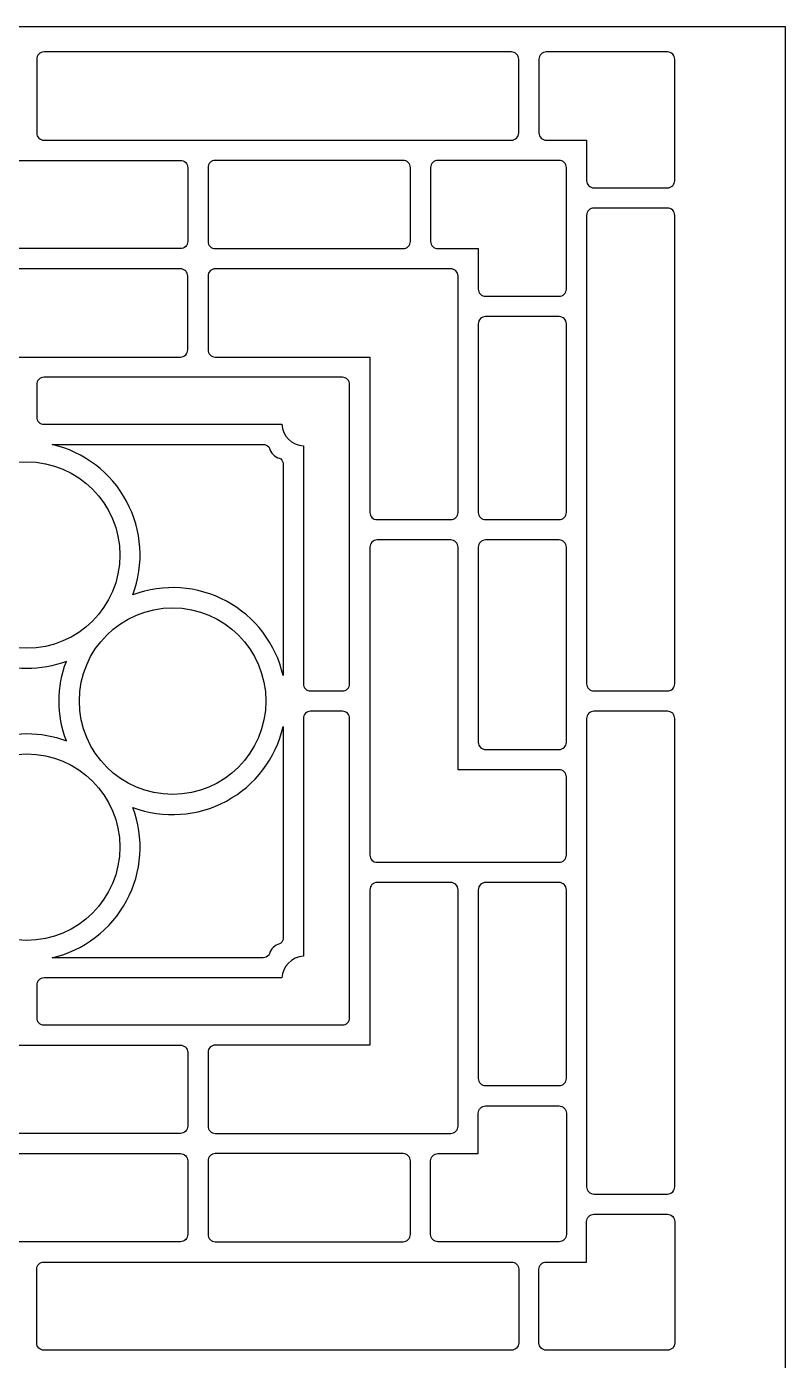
# Model space of a CAD drawing. Header units: centimetres. Extents: x -8.1 to 9.1, y -21.8 to 23.5.
# Drawn here: x 0.51 to 9.13, y 8.35 to 23.5 of the extents above; entities that cross this region are included whole.
import ezdxf

# ---------------------------------------------------------------- set-up
doc = ezdxf.new("R2010")
doc.units = ezdxf.units.CM
doc.header["$MEASUREMENT"] = 0
doc.layers.add('layer 1', color=7, linetype='Continuous')

msp = doc.modelspace()

# ---------------------------------------------------------------- linework, layer by layer
at = {"layer": 'layer 1', "color": 242}
for points, knots in [([(-8.11157, -21.78177), (-8.11157, -21.78177), (-8.11157, 23.49691), (-8.11157, 23.49691), (-8.11157, 23.49691), (-8.11157, 23.49691), (9.13276, 23.49691), (9.13276, 23.49691), (9.13276, 23.49691), (9.13276, 23.49691), (9.13276, -21.78177), (9.13276, -21.78177), (9.13276, -21.78177), (9.13276, -21.78177), (-8.11157, -21.78177), (-8.11157, -21.78177)], [0, 0, 0, 0, 0.2, 0.2, 0.2, 0.2, 0.4, 0.4, 0.4, 0.4, 0.6, 0.6, 0.6, 0.6, 1, 1, 1, 1]), ([(0.62556, 22.28981), (0.62556, 22.28981), (0.62556, 23.12739), (0.62556, 23.12739), (0.62556, 23.12739), (0.62556, 23.14917), (0.63421, 23.17005), (0.64961, 23.18545), (0.64961, 23.18545), (0.66501, 23.20085), (0.6859, 23.2095), (0.70768, 23.2095), (0.70768, 23.2095), (0.70768, 23.2095), (6.02057, 23.2095), (6.02057, 23.2095), (6.02057, 23.2095), (6.04235, 23.2095), (6.06324, 23.20085), (6.07864, 23.18545), (6.07864, 23.18545), (6.09404, 23.17005), (6.10269, 23.14917), (6.10269, 23.12739), (6.10269, 23.12739), (6.10269, 23.12739), (6.10269, 22.28981), (6.10269, 22.28981), (6.10269, 22.28981), (6.10269, 22.26803), (6.09404, 22.24714), (6.07864, 22.23174), (6.07864, 22.23174), (6.06324, 22.21634), (6.04235, 22.20769), (6.02057, 22.20769), (6.02057, 22.20769), (6.02057, 22.20769), (0.70768, 22.20769), (0.70768, 22.20769), (0.70768, 22.20769), (0.6859, 22.20769), (0.66501, 22.21634), (0.64961, 22.23174), (0.64961, 22.23174), (0.63421, 22.24714), (0.62556, 22.26803), (0.62556, 22.28981)], [0, 0, 0, 0, 0.07692308, 0.07692308, 0.07692308, 0.07692308, 0.15384615, 0.15384615, 0.15384615, 0.15384615, 0.23076923, 0.23076923, 0.23076923, 0.23076923, 0.30769231, 0.30769231, 0.30769231, 0.30769231, 0.38461538, 0.38461538, 0.38461538, 0.38461538, 0.46153846, 0.46153846, 0.46153846, 0.46153846, 0.53846154, 0.53846154, 0.53846154, 0.53846154, 0.61538462, 0.61538462, 0.61538462, 0.61538462, 0.69230769, 0.69230769, 0.69230769, 0.69230769, 0.76923077, 0.76923077, 0.76923077, 0.76923077, 0.84615385, 0.84615385, 0.84615385, 0.84615385, 1, 1, 1, 1]), ([(6.95669, 21.66573), (6.93491, 21.66573), (6.91403, 21.67438), (6.89863, 21.68978), (6.89863, 21.68978), (6.88323, 21.70518), (6.87458, 21.72606), (6.87458, 21.74784), (6.87458, 21.74784), (6.87458, 21.74784), (6.87458, 22.20769), (6.87458, 22.20769), (6.87458, 22.20769), (6.87458, 22.20769), (6.41473, 22.20769), (6.41473, 22.20769), (6.41473, 22.20769), (6.39295, 22.20769), (6.37206, 22.21634), (6.35666, 22.23174), (6.35666, 22.23174), (6.34126, 22.24714), (6.33261, 22.26803), (6.33261, 22.28981), (6.33261, 22.28981), (6.33261, 22.28981), (6.33261, 23.12739), (6.33261, 23.12739), (6.33261, 23.12739), (6.33261, 23.14917), (6.34126, 23.17005), (6.35666, 23.18545), (6.35666, 23.18545), (6.37206, 23.20085), (6.39295, 23.2095), (6.41473, 23.2095), (6.41473, 23.2095), (6.41473, 23.2095), (7.79427, 23.2095), (7.79427, 23.2095), (7.79427, 23.2095), (7.81605, 23.2095), (7.83694, 23.20085), (7.85234, 23.18545), (7.85234, 23.18545), (7.86774, 23.17005), (7.87639, 23.14917), (7.87639, 23.12739), (7.87639, 23.12739), (7.87639, 23.12739), (7.87639, 21.74784), (7.87639, 21.74784), (7.87639, 21.74784), (7.87639, 21.72606), (7.86774, 21.70518), (7.85234, 21.68978), (7.85234, 21.68978), (7.83694, 21.67438), (7.81605, 21.66573), (7.79427, 21.66573), (7.79427, 21.66573), (7.79427, 21.66573), (6.95669, 21.66573), (6.95669, 21.66573)], [0, 0, 0, 0, 0.05882353, 0.05882353, 0.05882353, 0.05882353, 0.11764706, 0.11764706, 0.11764706, 0.11764706, 0.17647059, 0.17647059, 0.17647059, 0.17647059, 0.23529412, 0.23529412, 0.23529412, 0.23529412, 0.29411765, 0.29411765, 0.29411765, 0.29411765, 0.35294118, 0.35294118, 0.35294118, 0.35294118, 0.41176471, 0.41176471, 0.41176471, 0.41176471, 0.47058824, 0.47058824, 0.47058824, 0.47058824, 0.52941176, 0.52941176, 0.52941176, 0.52941176, 0.58823529, 0.58823529, 0.58823529, 0.58823529, 0.64705882, 0.64705882, 0.64705882, 0.64705882, 0.70588235, 0.70588235, 0.70588235, 0.70588235, 0.76470588, 0.76470588, 0.76470588, 0.76470588, 0.82352941, 0.82352941, 0.82352941, 0.82352941, 0.88235294, 0.88235294, 0.88235294, 0.88235294, 1, 1, 1, 1]), ([(2.25967, 20.74603), (2.28144, 20.74603), (2.30233, 20.73738), (2.31773, 20.72198), (2.31773, 20.72198), (2.33313, 20.70658), (2.34178, 20.68569), (2.34178, 20.66391), (2.34178, 20.66391), (2.34178, 20.66391), (2.34178, 19.82633), (2.34178, 19.82633), (2.34178, 19.82633), (2.34178, 19.80455), (2.33313, 19.78367), (2.31773, 19.76827), (2.31773, 19.76827), (2.30233, 19.75287), (2.28144, 19.74421), (2.25967, 19.74421), (2.25967, 19.74421), (2.25967, 19.74421), (-1.23847, 19.74421), (-1.23847, 19.74421), (-1.23847, 19.74421), (-1.26025, 19.74421), (-1.28114, 19.75287), (-1.29653, 19.76827), (-1.29653, 19.76827), (-1.31193, 19.78367), (-1.32059, 19.80455), (-1.32059, 19.82633), (-1.32059, 19.82633), (-1.32059, 19.82633), (-1.32059, 21.89565), (-1.32059, 21.89565), (-1.32059, 21.89565), (-1.32059, 21.91743), (-1.31193, 21.93832), (-1.29653, 21.95372), (-1.29653, 21.95372), (-1.28114, 21.96911), (-1.26025, 21.97777), (-1.23847, 21.97777), (-1.23847, 21.97777), (-1.23847, 21.97777), (-0.35162, 21.97777), (-0.35162, 21.97777), (-0.35162, 21.97777), (-0.32984, 21.97777), (-0.30895, 21.96911), (-0.29355, 21.95372), (-0.29355, 21.95372), (-0.27815, 21.93832), (-0.2695, 21.91743), (-0.2695, 21.89565), (-0.2695, 21.89565), (-0.2695, 21.89565), (-0.2695, 20.74603), (-0.2695, 20.74603), (-0.2695, 20.74603), (-0.2695, 20.74603), (2.25967, 20.74603), (2.25967, 20.74603)], [0, 0, 0, 0, 0.05882353, 0.05882353, 0.05882353, 0.05882353, 0.11764706, 0.11764706, 0.11764706, 0.11764706, 0.17647059, 0.17647059, 0.17647059, 0.17647059, 0.23529412, 0.23529412, 0.23529412, 0.23529412, 0.29411765, 0.29411765, 0.29411765, 0.29411765, 0.35294118, 0.35294118, 0.35294118, 0.35294118, 0.41176471, 0.41176471, 0.41176471, 0.41176471, 0.47058824, 0.47058824, 0.47058824, 0.47058824, 0.52941176, 0.52941176, 0.52941176, 0.52941176, 0.58823529, 0.58823529, 0.58823529, 0.58823529, 0.64705882, 0.64705882, 0.64705882, 0.64705882, 0.70588235, 0.70588235, 0.70588235, 0.70588235, 0.76470588, 0.76470588, 0.76470588, 0.76470588, 0.82352941, 0.82352941, 0.82352941, 0.82352941, 0.88235294, 0.88235294, 0.88235294, 0.88235294, 1, 1, 1, 1]), ([(0.04254, 21.97777), (0.02076, 21.97777), (-0.00013, 21.96911), (-0.01553, 21.95372), (-0.01553, 21.95372), (-0.03093, 21.93832), (-0.03958, 21.91743), (-0.03958, 21.89565), (-0.03958, 21.89565), (-0.03958, 21.89565), (-0.03958, 21.05807), (-0.03958, 21.05807), (-0.03958, 21.05807), (-0.03958, 21.03629), (-0.03093, 21.0154), (-0.01553, 21), (-0.01553, 21), (-0.00013, 20.9846), (0.02076, 20.97595), (0.04254, 20.97595), (0.04254, 20.97595), (0.04254, 20.97595), (2.25967, 20.97595), (2.25967, 20.97595), (2.25967, 20.97595), (2.28144, 20.97595), (2.30233, 20.9846), (2.31773, 21), (2.31773, 21), (2.33313, 21.0154), (2.34178, 21.03629), (2.34178, 21.05807), (2.34178, 21.05807), (2.34178, 21.05807), (2.34178, 21.89565), (2.34178, 21.89565), (2.34178, 21.89565), (2.34178, 21.91743), (2.33313, 21.93832), (2.31773, 21.95372), (2.31773, 21.95372), (2.30233, 21.96911), (2.28144, 21.97777), (2.25967, 21.97777), (2.25967, 21.97777), (2.25967, 21.97777), (0.04254, 21.97777), (0.04254, 21.97777)], [0, 0, 0, 0, 0.07692308, 0.07692308, 0.07692308, 0.07692308, 0.15384615, 0.15384615, 0.15384615, 0.15384615, 0.23076923, 0.23076923, 0.23076923, 0.23076923, 0.30769231, 0.30769231, 0.30769231, 0.30769231, 0.38461538, 0.38461538, 0.38461538, 0.38461538, 0.46153846, 0.46153846, 0.46153846, 0.46153846, 0.53846154, 0.53846154, 0.53846154, 0.53846154, 0.61538462, 0.61538462, 0.61538462, 0.61538462, 0.69230769, 0.69230769, 0.69230769, 0.69230769, 0.76923077, 0.76923077, 0.76923077, 0.76923077, 0.84615385, 0.84615385, 0.84615385, 0.84615385, 1, 1, 1, 1]), ([(2.65382, 20.97595), (2.63204, 20.97595), (2.61116, 20.9846), (2.59576, 21), (2.59576, 21), (2.58036, 21.0154), (2.57171, 21.03629), (2.57171, 21.05807), (2.57171, 21.05807), (2.57171, 21.05807), (2.57171, 21.89565), (2.57171, 21.89565), (2.57171, 21.89565), (2.57171, 21.91743), (2.58036, 21.93832), (2.59576, 21.95372), (2.59576, 21.95372), (2.61116, 21.96911), (2.63204, 21.97777), (2.65382, 21.97777), (2.65382, 21.97777), (2.65382, 21.97777), (4.78883, 21.97777), (4.78883, 21.97777), (4.78883, 21.97777), (4.81061, 21.97777), (4.8315, 21.96911), (4.8469, 21.95372), (4.8469, 21.95372), (4.8623, 21.93832), (4.87095, 21.91743), (4.87095, 21.89565), (4.87095, 21.89565), (4.87095, 21.89565), (4.87095, 21.05807), (4.87095, 21.05807), (4.87095, 21.05807), (4.87095, 21.03629), (4.8623, 21.0154), (4.8469, 21), (4.8469, 21), (4.8315, 20.9846), (4.81061, 20.97595), (4.78883, 20.97595), (4.78883, 20.97595), (4.78883, 20.97595), (2.65382, 20.97595), (2.65382, 20.97595)], [0, 0, 0, 0, 0.07692308, 0.07692308, 0.07692308, 0.07692308, 0.15384615, 0.15384615, 0.15384615, 0.15384615, 0.23076923, 0.23076923, 0.23076923, 0.23076923, 0.30769231, 0.30769231, 0.30769231, 0.30769231, 0.38461538, 0.38461538, 0.38461538, 0.38461538, 0.46153846, 0.46153846, 0.46153846, 0.46153846, 0.53846154, 0.53846154, 0.53846154, 0.53846154, 0.61538462, 0.61538462, 0.61538462, 0.61538462, 0.69230769, 0.69230769, 0.69230769, 0.69230769, 0.76923077, 0.76923077, 0.76923077, 0.76923077, 0.84615385, 0.84615385, 0.84615385, 0.84615385, 1, 1, 1, 1]), ([(5.10087, 21.89565), (5.10087, 21.91743), (5.10953, 21.93832), (5.12493, 21.95372), (5.12493, 21.95372), (5.14032, 21.96911), (5.16121, 21.97777), (5.18299, 21.97777), (5.18299, 21.97777), (5.18299, 21.97777), (6.56254, 21.97777), (6.56254, 21.97777), (6.56254, 21.97777), (6.58431, 21.97777), (6.6052, 21.96911), (6.6206, 21.95372), (6.6206, 21.95372), (6.636, 21.93832), (6.64465, 21.91743), (6.64465, 21.89565), (6.64465, 21.89565), (6.64465, 21.89565), (6.64465, 20.5161), (6.64465, 20.5161), (6.64465, 20.5161), (6.64465, 20.49432), (6.636, 20.47344), (6.6206, 20.45804), (6.6206, 20.45804), (6.6052, 20.44264), (6.58431, 20.43399), (6.56254, 20.43399), (6.56254, 20.43399), (6.56254, 20.43399), (5.72495, 20.43399), (5.72495, 20.43399), (5.72495, 20.43399), (5.70318, 20.43399), (5.68229, 20.44264), (5.66689, 20.45804), (5.66689, 20.45804), (5.65149, 20.47344), (5.64284, 20.49432), (5.64284, 20.5161), (5.64284, 20.5161), (5.64284, 20.5161), (5.64284, 20.97595), (5.64284, 20.97595), (5.64284, 20.97595), (5.64284, 20.97595), (5.18299, 20.97595), (5.18299, 20.97595), (5.18299, 20.97595), (5.16121, 20.97595), (5.14032, 20.9846), (5.12493, 21), (5.12493, 21), (5.10953, 21.0154), (5.10087, 21.03629), (5.10087, 21.05807), (5.10087, 21.05807), (5.10087, 21.05807), (5.10087, 21.89565), (5.10087, 21.89565)], [0, 0, 0, 0, 0.05882353, 0.05882353, 0.05882353, 0.05882353, 0.11764706, 0.11764706, 0.11764706, 0.11764706, 0.17647059, 0.17647059, 0.17647059, 0.17647059, 0.23529412, 0.23529412, 0.23529412, 0.23529412, 0.29411765, 0.29411765, 0.29411765, 0.29411765, 0.35294118, 0.35294118, 0.35294118, 0.35294118, 0.41176471, 0.41176471, 0.41176471, 0.41176471, 0.47058824, 0.47058824, 0.47058824, 0.47058824, 0.52941176, 0.52941176, 0.52941176, 0.52941176, 0.58823529, 0.58823529, 0.58823529, 0.58823529, 0.64705882, 0.64705882, 0.64705882, 0.64705882, 0.70588235, 0.70588235, 0.70588235, 0.70588235, 0.76470588, 0.76470588, 0.76470588, 0.76470588, 0.82352941, 0.82352941, 0.82352941, 0.82352941, 0.88235294, 0.88235294, 0.88235294, 0.88235294, 1, 1, 1, 1]), ([(6.87458, 16.03258), (6.87458, 16.03258), (6.87458, 21.35368), (6.87458, 21.35368), (6.87458, 21.35368), (6.87458, 21.37546), (6.88323, 21.39635), (6.89863, 21.41175), (6.89863, 21.41175), (6.91403, 21.42715), (6.93491, 21.4358), (6.95669, 21.4358), (6.95669, 21.4358), (6.95669, 21.4358), (7.79427, 21.4358), (7.79427, 21.4358), (7.79427, 21.4358), (7.81605, 21.4358), (7.83694, 21.42715), (7.85234, 21.41175), (7.85234, 21.41175), (7.86774, 21.39635), (7.87639, 21.37546), (7.87639, 21.35368), (7.87639, 21.35368), (7.87639, 21.35368), (7.87639, 16.03258), (7.87639, 16.03258), (7.87639, 16.03258), (7.87639, 16.0108), (7.86774, 15.98991), (7.85234, 15.97451), (7.85234, 15.97451), (7.83694, 15.95911), (7.81605, 15.95046), (7.79427, 15.95046), (7.79427, 15.95046), (7.79427, 15.95046), (6.95669, 15.95046), (6.95669, 15.95046), (6.95669, 15.95046), (6.93491, 15.95046), (6.91403, 15.95911), (6.89863, 15.97451), (6.89863, 15.97451), (6.88323, 15.98991), (6.87458, 16.0108), (6.87458, 16.03258)], [0, 0, 0, 0, 0.07692308, 0.07692308, 0.07692308, 0.07692308, 0.15384615, 0.15384615, 0.15384615, 0.15384615, 0.23076923, 0.23076923, 0.23076923, 0.23076923, 0.30769231, 0.30769231, 0.30769231, 0.30769231, 0.38461538, 0.38461538, 0.38461538, 0.38461538, 0.46153846, 0.46153846, 0.46153846, 0.46153846, 0.53846154, 0.53846154, 0.53846154, 0.53846154, 0.61538462, 0.61538462, 0.61538462, 0.61538462, 0.69230769, 0.69230769, 0.69230769, 0.69230769, 0.76923077, 0.76923077, 0.76923077, 0.76923077, 0.84615385, 0.84615385, 0.84615385, 0.84615385, 1, 1, 1, 1]), ([(2.57171, 20.66391), (2.57171, 20.68569), (2.58036, 20.70658), (2.59576, 20.72198), (2.59576, 20.72198), (2.61116, 20.73738), (2.63204, 20.74603), (2.65382, 20.74603), (2.65382, 20.74603), (2.65382, 20.74603), (5.3308, 20.74603), (5.3308, 20.74603), (5.3308, 20.74603), (5.35258, 20.74603), (5.37346, 20.73738), (5.38886, 20.72198), (5.38886, 20.72198), (5.40426, 20.70658), (5.41291, 20.68569), (5.41291, 20.66391), (5.41291, 20.66391), (5.41291, 20.66391), (5.41291, 17.97872), (5.41291, 17.97872), (5.41291, 17.97872), (5.41291, 17.95694), (5.40426, 17.93606), (5.38886, 17.92066), (5.38886, 17.92066), (5.37346, 17.90526), (5.35258, 17.89661), (5.3308, 17.89661), (5.3308, 17.89661), (5.3308, 17.89661), (4.49322, 17.89661), (4.49322, 17.89661), (4.49322, 17.89661), (4.47144, 17.89661), (4.45055, 17.90526), (4.43515, 17.92066), (4.43515, 17.92066), (4.41975, 17.93606), (4.4111, 17.95694), (4.4111, 17.97872), (4.4111, 17.97872), (4.4111, 17.97872), (4.4111, 19.74421), (4.4111, 19.74421), (4.4111, 19.74421), (4.4111, 19.74421), (2.65382, 19.74421), (2.65382, 19.74421), (2.65382, 19.74421), (2.63204, 19.74421), (2.61116, 19.75287), (2.59576, 19.76827), (2.59576, 19.76827), (2.58036, 19.78367), (2.57171, 19.80455), (2.57171, 19.82633), (2.57171, 19.82633), (2.57171, 19.82633), (2.57171, 20.66391), (2.57171, 20.66391)], [0, 0, 0, 0, 0.05882353, 0.05882353, 0.05882353, 0.05882353, 0.11764706, 0.11764706, 0.11764706, 0.11764706, 0.17647059, 0.17647059, 0.17647059, 0.17647059, 0.23529412, 0.23529412, 0.23529412, 0.23529412, 0.29411765, 0.29411765, 0.29411765, 0.29411765, 0.35294118, 0.35294118, 0.35294118, 0.35294118, 0.41176471, 0.41176471, 0.41176471, 0.41176471, 0.47058824, 0.47058824, 0.47058824, 0.47058824, 0.52941176, 0.52941176, 0.52941176, 0.52941176, 0.58823529, 0.58823529, 0.58823529, 0.58823529, 0.64705882, 0.64705882, 0.64705882, 0.64705882, 0.70588235, 0.70588235, 0.70588235, 0.70588235, 0.76470588, 0.76470588, 0.76470588, 0.76470588, 0.82352941, 0.82352941, 0.82352941, 0.82352941, 0.88235294, 0.88235294, 0.88235294, 0.88235294, 1, 1, 1, 1]), ([(6.56254, 20.20406), (6.58431, 20.20406), (6.6052, 20.19541), (6.6206, 20.18001), (6.6206, 20.18001), (6.636, 20.16461), (6.64465, 20.14373), (6.64465, 20.12195), (6.64465, 20.12195), (6.64465, 20.12195), (6.64465, 17.97872), (6.64465, 17.97872), (6.64465, 17.97872), (6.64465, 17.95694), (6.636, 17.93606), (6.6206, 17.92066), (6.6206, 17.92066), (6.6052, 17.90526), (6.58431, 17.89661), (6.56254, 17.89661), (6.56254, 17.89661), (6.56254, 17.89661), (5.72495, 17.89661), (5.72495, 17.89661), (5.72495, 17.89661), (5.70318, 17.89661), (5.68229, 17.90526), (5.66689, 17.92066), (5.66689, 17.92066), (5.65149, 17.93606), (5.64284, 17.95694), (5.64284, 17.97872), (5.64284, 17.97872), (5.64284, 17.97872), (5.64284, 20.12195), (5.64284, 20.12195), (5.64284, 20.12195), (5.64284, 20.14373), (5.65149, 20.16461), (5.66689, 20.18001), (5.66689, 20.18001), (5.68229, 20.19541), (5.70318, 20.20406), (5.72495, 20.20406), (5.72495, 20.20406), (5.72495, 20.20406), (6.56254, 20.20406), (6.56254, 20.20406)], [0, 0, 0, 0, 0.07692308, 0.07692308, 0.07692308, 0.07692308, 0.15384615, 0.15384615, 0.15384615, 0.15384615, 0.23076923, 0.23076923, 0.23076923, 0.23076923, 0.30769231, 0.30769231, 0.30769231, 0.30769231, 0.38461538, 0.38461538, 0.38461538, 0.38461538, 0.46153846, 0.46153846, 0.46153846, 0.46153846, 0.53846154, 0.53846154, 0.53846154, 0.53846154, 0.61538462, 0.61538462, 0.61538462, 0.61538462, 0.69230769, 0.69230769, 0.69230769, 0.69230769, 0.76923077, 0.76923077, 0.76923077, 0.76923077, 0.84615385, 0.84615385, 0.84615385, 0.84615385, 1, 1, 1, 1]), ([(3.40929, 18.98054), (3.40929, 18.98054), (0.70768, 18.98054), (0.70768, 18.98054), (0.70768, 18.98054), (0.6859, 18.98054), (0.66501, 18.98919), (0.64961, 19.00459), (0.64961, 19.00459), (0.63421, 19.01999), (0.62556, 19.04087), (0.62556, 19.06265), (0.62556, 19.06265), (0.62556, 19.06265), (0.62556, 19.43217), (0.62556, 19.43217), (0.62556, 19.43217), (0.62556, 19.45395), (0.63421, 19.47484), (0.64961, 19.49024), (0.64961, 19.49024), (0.66501, 19.50564), (0.6859, 19.51429), (0.70768, 19.51429), (0.70768, 19.51429), (0.70768, 19.51429), (4.09906, 19.51429), (4.09906, 19.51429), (4.09906, 19.51429), (4.12084, 19.51429), (4.14172, 19.50564), (4.15712, 19.49024), (4.15712, 19.49024), (4.17252, 19.47484), (4.18118, 19.45395), (4.18118, 19.43217), (4.18118, 19.43217), (4.18118, 19.43217), (4.18118, 16.03258), (4.18118, 16.03258), (4.18118, 16.03258), (4.18118, 16.0108), (4.17252, 15.98991), (4.15712, 15.97451), (4.15712, 15.97451), (4.14172, 15.95911), (4.12084, 15.95046), (4.09906, 15.95046), (4.09906, 15.95046), (4.09906, 15.95046), (3.73775, 15.95046), (3.73775, 15.95046), (3.73775, 15.95046), (3.71597, 15.95046), (3.69508, 15.95911), (3.67969, 15.97451), (3.67969, 15.97451), (3.66429, 15.98991), (3.65563, 16.0108), (3.65563, 16.03258), (3.65563, 16.03258), (3.65563, 16.03258), (3.65563, 18.73419), (3.65563, 18.73419), (3.65563, 18.73419), (3.52326, 18.74269), (3.41779, 18.84816), (3.40929, 18.98054)], [0, 0, 0, 0, 0.05555556, 0.05555556, 0.05555556, 0.05555556, 0.11111111, 0.11111111, 0.11111111, 0.11111111, 0.16666667, 0.16666667, 0.16666667, 0.16666667, 0.22222222, 0.22222222, 0.22222222, 0.22222222, 0.27777778, 0.27777778, 0.27777778, 0.27777778, 0.33333333, 0.33333333, 0.33333333, 0.33333333, 0.38888889, 0.38888889, 0.38888889, 0.38888889, 0.44444444, 0.44444444, 0.44444444, 0.44444444, 0.5, 0.5, 0.5, 0.5, 0.55555556, 0.55555556, 0.55555556, 0.55555556, 0.61111111, 0.61111111, 0.61111111, 0.61111111, 0.66666667, 0.66666667, 0.66666667, 0.66666667, 0.72222222, 0.72222222, 0.72222222, 0.72222222, 0.77777778, 0.77777778, 0.77777778, 0.77777778, 0.83333333, 0.83333333, 0.83333333, 0.83333333, 0.88888889, 0.88888889, 0.88888889, 0.88888889, 1, 1, 1, 1]), ([(3.26879, 18.70917), (3.26751, 18.71412), (3.26509, 18.71871), (3.26172, 18.72256), (3.26172, 18.72256), (3.24612, 18.74039), (3.22359, 18.75061), (3.19991, 18.75061), (3.19991, 18.75061), (3.19991, 18.75061), (0.79976, 18.75061), (0.79976, 18.75061), (0.79976, 18.75061), (1.16161, 18.66733), (1.46999, 18.43207), (1.64592, 18.10509), (1.64592, 18.10509), (1.82185, 17.7781), (1.84826, 17.39113), (1.71837, 17.04327), (1.71837, 17.04327), (2.06623, 17.17316), (2.45319, 17.14675), (2.78018, 16.97082), (2.78018, 16.97082), (3.10717, 16.79489), (3.34243, 16.48651), (3.42571, 16.12466), (3.42571, 16.12466), (3.42571, 16.12466), (3.42571, 18.52481), (3.42571, 18.52481), (3.42571, 18.52481), (3.42571, 18.5485), (3.41548, 18.57103), (3.39766, 18.58662), (3.39766, 18.58662), (3.39381, 18.58999), (3.38922, 18.59241), (3.38427, 18.59369), (3.38427, 18.59369), (3.32766, 18.60836), (3.28345, 18.65256), (3.26879, 18.70917)], [0, 0, 0, 0, 0.08333333, 0.08333333, 0.08333333, 0.08333333, 0.16666667, 0.16666667, 0.16666667, 0.16666667, 0.25, 0.25, 0.25, 0.25, 0.33333333, 0.33333333, 0.33333333, 0.33333333, 0.41666667, 0.41666667, 0.41666667, 0.41666667, 0.5, 0.5, 0.5, 0.5, 0.58333333, 0.58333333, 0.58333333, 0.58333333, 0.66666667, 0.66666667, 0.66666667, 0.66666667, 0.75, 0.75, 0.75, 0.75, 0.83333333, 0.83333333, 0.83333333, 0.83333333, 1, 1, 1, 1]), ([(1.56989, 17.49424), (1.56989, 18.07927), (1.09563, 18.55353), (0.5106, 18.55353), (0.5106, 18.55353), (-0.07443, 18.55354), (-0.54869, 18.07927), (-0.5487, 17.49424), (-0.5487, 17.49424), (-0.5487, 16.90921), (-0.07444, 16.43495), (0.51059, 16.43495), (0.51059, 16.43495), (1.09563, 16.43494), (1.56989, 16.9092), (1.56989, 17.49424)], [0, 0, 0, 0, 0.2, 0.2, 0.2, 0.2, 0.4, 0.4, 0.4, 0.4, 0.6, 0.6, 0.6, 0.6, 1, 1, 1, 1]), ([(5.41291, 15.0554), (5.41291, 15.0554), (6.56254, 15.0554), (6.56254, 15.0554), (6.56254, 15.0554), (6.58431, 15.0554), (6.6052, 15.04675), (6.6206, 15.03135), (6.6206, 15.03135), (6.636, 15.01595), (6.64465, 14.99506), (6.64465, 14.97328), (6.64465, 14.97328), (6.64465, 14.97328), (6.64465, 14.08643), (6.64465, 14.08643), (6.64465, 14.08643), (6.64465, 14.06465), (6.636, 14.04377), (6.6206, 14.02837), (6.6206, 14.02837), (6.6052, 14.01297), (6.58431, 14.00432), (6.56254, 14.00432), (6.56254, 14.00432), (6.56254, 14.00432), (4.49322, 14.00432), (4.49322, 14.00432), (4.49322, 14.00432), (4.47144, 14.00432), (4.45055, 14.01297), (4.43515, 14.02837), (4.43515, 14.02837), (4.41975, 14.04377), (4.4111, 14.06465), (4.4111, 14.08643), (4.4111, 14.08643), (4.4111, 14.08643), (4.4111, 17.58457), (4.4111, 17.58457), (4.4111, 17.58457), (4.4111, 17.60635), (4.41975, 17.62723), (4.43515, 17.64263), (4.43515, 17.64263), (4.45055, 17.65803), (4.47144, 17.66668), (4.49322, 17.66668), (4.49322, 17.66668), (4.49322, 17.66668), (5.3308, 17.66668), (5.3308, 17.66668), (5.3308, 17.66668), (5.35258, 17.66668), (5.37346, 17.65803), (5.38886, 17.64263), (5.38886, 17.64263), (5.40426, 17.62723), (5.41291, 17.60635), (5.41291, 17.58457), (5.41291, 17.58457), (5.41291, 17.58457), (5.41291, 15.0554), (5.41291, 15.0554)], [0, 0, 0, 0, 0.05882353, 0.05882353, 0.05882353, 0.05882353, 0.11764706, 0.11764706, 0.11764706, 0.11764706, 0.17647059, 0.17647059, 0.17647059, 0.17647059, 0.23529412, 0.23529412, 0.23529412, 0.23529412, 0.29411765, 0.29411765, 0.29411765, 0.29411765, 0.35294118, 0.35294118, 0.35294118, 0.35294118, 0.41176471, 0.41176471, 0.41176471, 0.41176471, 0.47058824, 0.47058824, 0.47058824, 0.47058824, 0.52941176, 0.52941176, 0.52941176, 0.52941176, 0.58823529, 0.58823529, 0.58823529, 0.58823529, 0.64705882, 0.64705882, 0.64705882, 0.64705882, 0.70588235, 0.70588235, 0.70588235, 0.70588235, 0.76470588, 0.76470588, 0.76470588, 0.76470588, 0.82352941, 0.82352941, 0.82352941, 0.82352941, 0.88235294, 0.88235294, 0.88235294, 0.88235294, 1, 1, 1, 1]), ([(6.56254, 17.66668), (6.58431, 17.66668), (6.6052, 17.65803), (6.6206, 17.64263), (6.6206, 17.64263), (6.636, 17.62723), (6.64465, 17.60635), (6.64465, 17.58457), (6.64465, 17.58457), (6.64465, 17.58457), (6.64465, 15.36744), (6.64465, 15.36744), (6.64465, 15.36744), (6.64465, 15.34566), (6.636, 15.32478), (6.6206, 15.30938), (6.6206, 15.30938), (6.6052, 15.29398), (6.58431, 15.28532), (6.56254, 15.28532), (6.56254, 15.28532), (6.56254, 15.28532), (5.72495, 15.28532), (5.72495, 15.28532), (5.72495, 15.28532), (5.70318, 15.28532), (5.68229, 15.29398), (5.66689, 15.30938), (5.66689, 15.30938), (5.65149, 15.32478), (5.64284, 15.34566), (5.64284, 15.36744), (5.64284, 15.36744), (5.64284, 15.36744), (5.64284, 17.58457), (5.64284, 17.58457), (5.64284, 17.58457), (5.64284, 17.60635), (5.65149, 17.62723), (5.66689, 17.64263), (5.66689, 17.64263), (5.68229, 17.65803), (5.70318, 17.66668), (5.72495, 17.66668), (5.72495, 17.66668), (5.72495, 17.66668), (6.56254, 17.66668), (6.56254, 17.66668)], [0, 0, 0, 0, 0.07692308, 0.07692308, 0.07692308, 0.07692308, 0.15384615, 0.15384615, 0.15384615, 0.15384615, 0.23076923, 0.23076923, 0.23076923, 0.23076923, 0.30769231, 0.30769231, 0.30769231, 0.30769231, 0.38461538, 0.38461538, 0.38461538, 0.38461538, 0.46153846, 0.46153846, 0.46153846, 0.46153846, 0.53846154, 0.53846154, 0.53846154, 0.53846154, 0.61538462, 0.61538462, 0.61538462, 0.61538462, 0.69230769, 0.69230769, 0.69230769, 0.69230769, 0.76923077, 0.76923077, 0.76923077, 0.76923077, 0.84615385, 0.84615385, 0.84615385, 0.84615385, 1, 1, 1, 1]), ([(3.22863, 15.8355), (3.22863, 16.42053), (2.75437, 16.89479), (2.16934, 16.89479), (2.16934, 16.89479), (1.58431, 16.8948), (1.11005, 16.42053), (1.11004, 15.8355), (1.11004, 15.8355), (1.11004, 15.25047), (1.5843, 14.77621), (2.16933, 14.77621), (2.16933, 14.77621), (2.75437, 14.7762), (3.22863, 15.25046), (3.22863, 15.8355)], [0, 0, 0, 0, 0.2, 0.2, 0.2, 0.2, 0.4, 0.4, 0.4, 0.4, 0.6, 0.6, 0.6, 0.6, 1, 1, 1, 1]), ([(0.05963, 16.28647), (0.35047, 16.17787), (0.67073, 16.17787), (0.96157, 16.28647), (0.96157, 16.28647), (0.85297, 15.99563), (0.85297, 15.67537), (0.96157, 15.38453), (0.96157, 15.38453), (0.67073, 15.49313), (0.35047, 15.49313), (0.05963, 15.38453), (0.05963, 15.38453), (0.16823, 15.67537), (0.16823, 15.99563), (0.05963, 16.28647)], [0, 0, 0, 0, 0.2, 0.2, 0.2, 0.2, 0.4, 0.4, 0.4, 0.4, 0.6, 0.6, 0.6, 0.6, 1, 1, 1, 1]), ([(3.65563, 12.93681), (3.65563, 12.93681), (3.65563, 15.63842), (3.65563, 15.63842), (3.65563, 15.63842), (3.65563, 15.6602), (3.66429, 15.68109), (3.67969, 15.69649), (3.67969, 15.69649), (3.69508, 15.71189), (3.71597, 15.72054), (3.73775, 15.72054), (3.73775, 15.72054), (3.73775, 15.72054), (4.09906, 15.72054), (4.09906, 15.72054), (4.09906, 15.72054), (4.12084, 15.72054), (4.14172, 15.71189), (4.15712, 15.69649), (4.15712, 15.69649), (4.17252, 15.68109), (4.18118, 15.6602), (4.18118, 15.63842), (4.18118, 15.63842), (4.18118, 15.63842), (4.18118, 12.23883), (4.18118, 12.23883), (4.18118, 12.23883), (4.18118, 12.21705), (4.17252, 12.19616), (4.15712, 12.18076), (4.15712, 12.18076), (4.14172, 12.16536), (4.12084, 12.15671), (4.09906, 12.15671), (4.09906, 12.15671), (4.09906, 12.15671), (0.70768, 12.15671), (0.70768, 12.15671), (0.70768, 12.15671), (0.6859, 12.15671), (0.66501, 12.16536), (0.64961, 12.18076), (0.64961, 12.18076), (0.63421, 12.19616), (0.62556, 12.21705), (0.62556, 12.23883), (0.62556, 12.23883), (0.62556, 12.23883), (0.62556, 12.60835), (0.62556, 12.60835), (0.62556, 12.60835), (0.62556, 12.63013), (0.63421, 12.65101), (0.64961, 12.66641), (0.64961, 12.66641), (0.66501, 12.68181), (0.6859, 12.69046), (0.70768, 12.69046), (0.70768, 12.69046), (0.70768, 12.69046), (3.40929, 12.69046), (3.40929, 12.69046), (3.40929, 12.69046), (3.41779, 12.82284), (3.52326, 12.92831), (3.65563, 12.93681)], [0, 0, 0, 0, 0.05555556, 0.05555556, 0.05555556, 0.05555556, 0.11111111, 0.11111111, 0.11111111, 0.11111111, 0.16666667, 0.16666667, 0.16666667, 0.16666667, 0.22222222, 0.22222222, 0.22222222, 0.22222222, 0.27777778, 0.27777778, 0.27777778, 0.27777778, 0.33333333, 0.33333333, 0.33333333, 0.33333333, 0.38888889, 0.38888889, 0.38888889, 0.38888889, 0.44444444, 0.44444444, 0.44444444, 0.44444444, 0.5, 0.5, 0.5, 0.5, 0.55555556, 0.55555556, 0.55555556, 0.55555556, 0.61111111, 0.61111111, 0.61111111, 0.61111111, 0.66666667, 0.66666667, 0.66666667, 0.66666667, 0.72222222, 0.72222222, 0.72222222, 0.72222222, 0.77777778, 0.77777778, 0.77777778, 0.77777778, 0.83333333, 0.83333333, 0.83333333, 0.83333333, 0.88888889, 0.88888889, 0.88888889, 0.88888889, 1, 1, 1, 1]), ([(7.79427, 15.72054), (7.81605, 15.72054), (7.83694, 15.71189), (7.85234, 15.69649), (7.85234, 15.69649), (7.86774, 15.68109), (7.87639, 15.6602), (7.87639, 15.63842), (7.87639, 15.63842), (7.87639, 15.63842), (7.87639, 10.31732), (7.87639, 10.31732), (7.87639, 10.31732), (7.87639, 10.29554), (7.86774, 10.27465), (7.85234, 10.25925), (7.85234, 10.25925), (7.83694, 10.24385), (7.81605, 10.2352), (7.79427, 10.2352), (7.79427, 10.2352), (7.79427, 10.2352), (6.95669, 10.2352), (6.95669, 10.2352), (6.95669, 10.2352), (6.93491, 10.2352), (6.91403, 10.24385), (6.89863, 10.25925), (6.89863, 10.25925), (6.88323, 10.27465), (6.87458, 10.29554), (6.87458, 10.31732), (6.87458, 10.31732), (6.87458, 10.31732), (6.87458, 15.63842), (6.87458, 15.63842), (6.87458, 15.63842), (6.87458, 15.6602), (6.88323, 15.68109), (6.89863, 15.69649), (6.89863, 15.69649), (6.91403, 15.71189), (6.93491, 15.72054), (6.95669, 15.72054), (6.95669, 15.72054), (6.95669, 15.72054), (7.79427, 15.72054), (7.79427, 15.72054)], [0, 0, 0, 0, 0.07692308, 0.07692308, 0.07692308, 0.07692308, 0.15384615, 0.15384615, 0.15384615, 0.15384615, 0.23076923, 0.23076923, 0.23076923, 0.23076923, 0.30769231, 0.30769231, 0.30769231, 0.30769231, 0.38461538, 0.38461538, 0.38461538, 0.38461538, 0.46153846, 0.46153846, 0.46153846, 0.46153846, 0.53846154, 0.53846154, 0.53846154, 0.53846154, 0.61538462, 0.61538462, 0.61538462, 0.61538462, 0.69230769, 0.69230769, 0.69230769, 0.69230769, 0.76923077, 0.76923077, 0.76923077, 0.76923077, 0.84615385, 0.84615385, 0.84615385, 0.84615385, 1, 1, 1, 1]), ([(3.38427, 13.07731), (3.38922, 13.07859), (3.39381, 13.08101), (3.39766, 13.08438), (3.39766, 13.08438), (3.41548, 13.09997), (3.42571, 13.1225), (3.42571, 13.14619), (3.42571, 13.14619), (3.42571, 13.14619), (3.42571, 15.54634), (3.42571, 15.54634), (3.42571, 15.54634), (3.34243, 15.18449), (3.10717, 14.87611), (2.78018, 14.70018), (2.78018, 14.70018), (2.45319, 14.52425), (2.06623, 14.49784), (1.71837, 14.62773), (1.71837, 14.62773), (1.84826, 14.27987), (1.82185, 13.89291), (1.64592, 13.56592), (1.64592, 13.56592), (1.46999, 13.23893), (1.16161, 13.00367), (0.79976, 12.92039), (0.79976, 12.92039), (0.79976, 12.92039), (3.19991, 12.92039), (3.19991, 12.92039), (3.19991, 12.92039), (3.22359, 12.92039), (3.24612, 12.93061), (3.26172, 12.94844), (3.26172, 12.94844), (3.26509, 12.95229), (3.26751, 12.95688), (3.26879, 12.96183), (3.26879, 12.96183), (3.28345, 13.01844), (3.32766, 13.06264), (3.38427, 13.07731)], [0, 0, 0, 0, 0.08333333, 0.08333333, 0.08333333, 0.08333333, 0.16666667, 0.16666667, 0.16666667, 0.16666667, 0.25, 0.25, 0.25, 0.25, 0.33333333, 0.33333333, 0.33333333, 0.33333333, 0.41666667, 0.41666667, 0.41666667, 0.41666667, 0.5, 0.5, 0.5, 0.5, 0.58333333, 0.58333333, 0.58333333, 0.58333333, 0.66666667, 0.66666667, 0.66666667, 0.66666667, 0.75, 0.75, 0.75, 0.75, 0.83333333, 0.83333333, 0.83333333, 0.83333333, 1, 1, 1, 1]), ([(1.56989, 14.17676), (1.56989, 14.76179), (1.09563, 15.23605), (0.5106, 15.23605), (0.5106, 15.23605), (-0.07443, 15.23606), (-0.54869, 14.76179), (-0.5487, 14.17676), (-0.5487, 14.17676), (-0.5487, 13.59173), (-0.07444, 13.11747), (0.51059, 13.11747), (0.51059, 13.11747), (1.09563, 13.11746), (1.56989, 13.59172), (1.56989, 14.17676)], [0, 0, 0, 0, 0.2, 0.2, 0.2, 0.2, 0.4, 0.4, 0.4, 0.4, 0.6, 0.6, 0.6, 0.6, 1, 1, 1, 1]), ([(4.4111, 13.69228), (4.4111, 13.71406), (4.41975, 13.73494), (4.43515, 13.75034), (4.43515, 13.75034), (4.45055, 13.76574), (4.47144, 13.77439), (4.49322, 13.77439), (4.49322, 13.77439), (4.49322, 13.77439), (5.3308, 13.77439), (5.3308, 13.77439), (5.3308, 13.77439), (5.35258, 13.77439), (5.37346, 13.76574), (5.38886, 13.75034), (5.38886, 13.75034), (5.40426, 13.73494), (5.41291, 13.71406), (5.41291, 13.69228), (5.41291, 13.69228), (5.41291, 13.69228), (5.41291, 11.00709), (5.41291, 11.00709), (5.41291, 11.00709), (5.41291, 10.98531), (5.40426, 10.96442), (5.38886, 10.94902), (5.38886, 10.94902), (5.37346, 10.93362), (5.35258, 10.92497), (5.3308, 10.92497), (5.3308, 10.92497), (5.3308, 10.92497), (2.65382, 10.92497), (2.65382, 10.92497), (2.65382, 10.92497), (2.63204, 10.92497), (2.61116, 10.93362), (2.59576, 10.94902), (2.59576, 10.94902), (2.58036, 10.96442), (2.57171, 10.98531), (2.57171, 11.00709), (2.57171, 11.00709), (2.57171, 11.00709), (2.57171, 11.84467), (2.57171, 11.84467), (2.57171, 11.84467), (2.57171, 11.86645), (2.58036, 11.88734), (2.59576, 11.90274), (2.59576, 11.90274), (2.61116, 11.91813), (2.63204, 11.92679), (2.65382, 11.92679), (2.65382, 11.92679), (2.65382, 11.92679), (4.4111, 11.92679), (4.4111, 11.92679), (4.4111, 11.92679), (4.4111, 11.92679), (4.4111, 13.69228), (4.4111, 13.69228)], [0, 0, 0, 0, 0.05882353, 0.05882353, 0.05882353, 0.05882353, 0.11764706, 0.11764706, 0.11764706, 0.11764706, 0.17647059, 0.17647059, 0.17647059, 0.17647059, 0.23529412, 0.23529412, 0.23529412, 0.23529412, 0.29411765, 0.29411765, 0.29411765, 0.29411765, 0.35294118, 0.35294118, 0.35294118, 0.35294118, 0.41176471, 0.41176471, 0.41176471, 0.41176471, 0.47058824, 0.47058824, 0.47058824, 0.47058824, 0.52941176, 0.52941176, 0.52941176, 0.52941176, 0.58823529, 0.58823529, 0.58823529, 0.58823529, 0.64705882, 0.64705882, 0.64705882, 0.64705882, 0.70588235, 0.70588235, 0.70588235, 0.70588235, 0.76470588, 0.76470588, 0.76470588, 0.76470588, 0.82352941, 0.82352941, 0.82352941, 0.82352941, 0.88235294, 0.88235294, 0.88235294, 0.88235294, 1, 1, 1, 1]), ([(6.56254, 13.77439), (6.58431, 13.77439), (6.6052, 13.76574), (6.6206, 13.75034), (6.6206, 13.75034), (6.636, 13.73494), (6.64465, 13.71406), (6.64465, 13.69228), (6.64465, 13.69228), (6.64465, 13.69228), (6.64465, 11.54905), (6.64465, 11.54905), (6.64465, 11.54905), (6.64465, 11.52727), (6.636, 11.50639), (6.6206, 11.49099), (6.6206, 11.49099), (6.6052, 11.47559), (6.58431, 11.46694), (6.56254, 11.46694), (6.56254, 11.46694), (6.56254, 11.46694), (5.72495, 11.46694), (5.72495, 11.46694), (5.72495, 11.46694), (5.70318, 11.46694), (5.68229, 11.47559), (5.66689, 11.49099), (5.66689, 11.49099), (5.65149, 11.50639), (5.64284, 11.52727), (5.64284, 11.54905), (5.64284, 11.54905), (5.64284, 11.54905), (5.64284, 13.69228), (5.64284, 13.69228), (5.64284, 13.69228), (5.64284, 13.71406), (5.65149, 13.73494), (5.66689, 13.75034), (5.66689, 13.75034), (5.68229, 13.76574), (5.70318, 13.77439), (5.72495, 13.77439), (5.72495, 13.77439), (5.72495, 13.77439), (6.56254, 13.77439), (6.56254, 13.77439)], [0, 0, 0, 0, 0.07692308, 0.07692308, 0.07692308, 0.07692308, 0.15384615, 0.15384615, 0.15384615, 0.15384615, 0.23076923, 0.23076923, 0.23076923, 0.23076923, 0.30769231, 0.30769231, 0.30769231, 0.30769231, 0.38461538, 0.38461538, 0.38461538, 0.38461538, 0.46153846, 0.46153846, 0.46153846, 0.46153846, 0.53846154, 0.53846154, 0.53846154, 0.53846154, 0.61538462, 0.61538462, 0.61538462, 0.61538462, 0.69230769, 0.69230769, 0.69230769, 0.69230769, 0.76923077, 0.76923077, 0.76923077, 0.76923077, 0.84615385, 0.84615385, 0.84615385, 0.84615385, 1, 1, 1, 1]), ([(2.25967, 10.92497), (2.28144, 10.92497), (2.30233, 10.93362), (2.31773, 10.94902), (2.31773, 10.94902), (2.33313, 10.96442), (2.34178, 10.98531), (2.34178, 11.00709), (2.34178, 11.00709), (2.34178, 11.00709), (2.34178, 11.84467), (2.34178, 11.84467), (2.34178, 11.84467), (2.34178, 11.86645), (2.33313, 11.88734), (2.31773, 11.90274), (2.31773, 11.90274), (2.30233, 11.91813), (2.28144, 11.92679), (2.25967, 11.92679), (2.25967, 11.92679), (2.25967, 11.92679), (-1.23847, 11.92679), (-1.23847, 11.92679), (-1.23847, 11.92679), (-1.26025, 11.92679), (-1.28114, 11.91813), (-1.29653, 11.90274), (-1.29653, 11.90274), (-1.31193, 11.88734), (-1.32059, 11.86645), (-1.32059, 11.84467), (-1.32059, 11.84467), (-1.32059, 11.84467), (-1.32059, 9.77535), (-1.32059, 9.77535), (-1.32059, 9.77535), (-1.32059, 9.75357), (-1.31193, 9.73269), (-1.29653, 9.71729), (-1.29653, 9.71729), (-1.28114, 9.70189), (-1.26025, 9.69324), (-1.23847, 9.69324), (-1.23847, 9.69324), (-1.23847, 9.69324), (-0.35162, 9.69324), (-0.35162, 9.69324), (-0.35162, 9.69324), (-0.32984, 9.69324), (-0.30895, 9.70189), (-0.29355, 9.71729), (-0.29355, 9.71729), (-0.27815, 9.73269), (-0.2695, 9.75357), (-0.2695, 9.77535), (-0.2695, 9.77535), (-0.2695, 9.77535), (-0.2695, 10.92497), (-0.2695, 10.92497), (-0.2695, 10.92497), (-0.2695, 10.92497), (2.25967, 10.92497), (2.25967, 10.92497)], [0, 0, 0, 0, 0.05882353, 0.05882353, 0.05882353, 0.05882353, 0.11764706, 0.11764706, 0.11764706, 0.11764706, 0.17647059, 0.17647059, 0.17647059, 0.17647059, 0.23529412, 0.23529412, 0.23529412, 0.23529412, 0.29411765, 0.29411765, 0.29411765, 0.29411765, 0.35294118, 0.35294118, 0.35294118, 0.35294118, 0.41176471, 0.41176471, 0.41176471, 0.41176471, 0.47058824, 0.47058824, 0.47058824, 0.47058824, 0.52941176, 0.52941176, 0.52941176, 0.52941176, 0.58823529, 0.58823529, 0.58823529, 0.58823529, 0.64705882, 0.64705882, 0.64705882, 0.64705882, 0.70588235, 0.70588235, 0.70588235, 0.70588235, 0.76470588, 0.76470588, 0.76470588, 0.76470588, 0.82352941, 0.82352941, 0.82352941, 0.82352941, 0.88235294, 0.88235294, 0.88235294, 0.88235294, 1, 1, 1, 1]), ([(5.72495, 11.23701), (5.70318, 11.23701), (5.68229, 11.22836), (5.66689, 11.21296), (5.66689, 11.21296), (5.65149, 11.19756), (5.64284, 11.17668), (5.64284, 11.1549), (5.64284, 11.1549), (5.64284, 11.1549), (5.64284, 10.69505), (5.64284, 10.69505), (5.64284, 10.69505), (5.64284, 10.69505), (5.18299, 10.69505), (5.18299, 10.69505), (5.18299, 10.69505), (5.16121, 10.69505), (5.14032, 10.6864), (5.12493, 10.671), (5.12493, 10.671), (5.10953, 10.6556), (5.10087, 10.63471), (5.10087, 10.61293), (5.10087, 10.61293), (5.10087, 10.61293), (5.10087, 9.77535), (5.10087, 9.77535), (5.10087, 9.77535), (5.10087, 9.75357), (5.10953, 9.73269), (5.12493, 9.71729), (5.12493, 9.71729), (5.14032, 9.70189), (5.16121, 9.69324), (5.18299, 9.69324), (5.18299, 9.69324), (5.18299, 9.69324), (6.56254, 9.69324), (6.56254, 9.69324), (6.56254, 9.69324), (6.58431, 9.69324), (6.6052, 9.70189), (6.6206, 9.71729), (6.6206, 9.71729), (6.636, 9.73269), (6.64465, 9.75357), (6.64465, 9.77535), (6.64465, 9.77535), (6.64465, 9.77535), (6.64465, 11.1549), (6.64465, 11.1549), (6.64465, 11.1549), (6.64465, 11.17668), (6.636, 11.19756), (6.6206, 11.21296), (6.6206, 11.21296), (6.6052, 11.22836), (6.58431, 11.23701), (6.56254, 11.23701), (6.56254, 11.23701), (6.56254, 11.23701), (5.72495, 11.23701), (5.72495, 11.23701)], [0, 0, 0, 0, 0.05882353, 0.05882353, 0.05882353, 0.05882353, 0.11764706, 0.11764706, 0.11764706, 0.11764706, 0.17647059, 0.17647059, 0.17647059, 0.17647059, 0.23529412, 0.23529412, 0.23529412, 0.23529412, 0.29411765, 0.29411765, 0.29411765, 0.29411765, 0.35294118, 0.35294118, 0.35294118, 0.35294118, 0.41176471, 0.41176471, 0.41176471, 0.41176471, 0.47058824, 0.47058824, 0.47058824, 0.47058824, 0.52941176, 0.52941176, 0.52941176, 0.52941176, 0.58823529, 0.58823529, 0.58823529, 0.58823529, 0.64705882, 0.64705882, 0.64705882, 0.64705882, 0.70588235, 0.70588235, 0.70588235, 0.70588235, 0.76470588, 0.76470588, 0.76470588, 0.76470588, 0.82352941, 0.82352941, 0.82352941, 0.82352941, 0.88235294, 0.88235294, 0.88235294, 0.88235294, 1, 1, 1, 1]), ([(2.25967, 9.69324), (2.28144, 9.69324), (2.30233, 9.70189), (2.31773, 9.71729), (2.31773, 9.71729), (2.33313, 9.73269), (2.34178, 9.75357), (2.34178, 9.77535), (2.34178, 9.77535), (2.34178, 9.77535), (2.34178, 10.61293), (2.34178, 10.61293), (2.34178, 10.61293), (2.34178, 10.63471), (2.33313, 10.6556), (2.31773, 10.671), (2.31773, 10.671), (2.30233, 10.6864), (2.28144, 10.69505), (2.25967, 10.69505), (2.25967, 10.69505), (2.25967, 10.69505), (0.04254, 10.69505), (0.04254, 10.69505), (0.04254, 10.69505), (0.02076, 10.69505), (-0.00013, 10.6864), (-0.01553, 10.671), (-0.01553, 10.671), (-0.03093, 10.6556), (-0.03958, 10.63471), (-0.03958, 10.61293), (-0.03958, 10.61293), (-0.03958, 10.61293), (-0.03958, 9.77535), (-0.03958, 9.77535), (-0.03958, 9.77535), (-0.03958, 9.75357), (-0.03093, 9.73269), (-0.01553, 9.71729), (-0.01553, 9.71729), (-0.00013, 9.70189), (0.02076, 9.69324), (0.04254, 9.69324), (0.04254, 9.69324), (0.04254, 9.69324), (2.25967, 9.69324), (2.25967, 9.69324)], [0, 0, 0, 0, 0.07692308, 0.07692308, 0.07692308, 0.07692308, 0.15384615, 0.15384615, 0.15384615, 0.15384615, 0.23076923, 0.23076923, 0.23076923, 0.23076923, 0.30769231, 0.30769231, 0.30769231, 0.30769231, 0.38461538, 0.38461538, 0.38461538, 0.38461538, 0.46153846, 0.46153846, 0.46153846, 0.46153846, 0.53846154, 0.53846154, 0.53846154, 0.53846154, 0.61538462, 0.61538462, 0.61538462, 0.61538462, 0.69230769, 0.69230769, 0.69230769, 0.69230769, 0.76923077, 0.76923077, 0.76923077, 0.76923077, 0.84615385, 0.84615385, 0.84615385, 0.84615385, 1, 1, 1, 1]), ([(4.78883, 10.69505), (4.81061, 10.69505), (4.8315, 10.6864), (4.8469, 10.671), (4.8469, 10.671), (4.8623, 10.6556), (4.87095, 10.63471), (4.87095, 10.61293), (4.87095, 10.61293), (4.87095, 10.61293), (4.87095, 9.77535), (4.87095, 9.77535), (4.87095, 9.77535), (4.87095, 9.75357), (4.8623, 9.73269), (4.8469, 9.71729), (4.8469, 9.71729), (4.8315, 9.70189), (4.81061, 9.69324), (4.78883, 9.69324), (4.78883, 9.69324), (4.78883, 9.69324), (2.65382, 9.69324), (2.65382, 9.69324), (2.65382, 9.69324), (2.63204, 9.69324), (2.61116, 9.70189), (2.59576, 9.71729), (2.59576, 9.71729), (2.58036, 9.73269), (2.57171, 9.75357), (2.57171, 9.77535), (2.57171, 9.77535), (2.57171, 9.77535), (2.57171, 10.61293), (2.57171, 10.61293), (2.57171, 10.61293), (2.57171, 10.63471), (2.58036, 10.6556), (2.59576, 10.671), (2.59576, 10.671), (2.61116, 10.6864), (2.63204, 10.69505), (2.65382, 10.69505), (2.65382, 10.69505), (2.65382, 10.69505), (4.78883, 10.69505), (4.78883, 10.69505)], [0, 0, 0, 0, 0.07692308, 0.07692308, 0.07692308, 0.07692308, 0.15384615, 0.15384615, 0.15384615, 0.15384615, 0.23076923, 0.23076923, 0.23076923, 0.23076923, 0.30769231, 0.30769231, 0.30769231, 0.30769231, 0.38461538, 0.38461538, 0.38461538, 0.38461538, 0.46153846, 0.46153846, 0.46153846, 0.46153846, 0.53846154, 0.53846154, 0.53846154, 0.53846154, 0.61538462, 0.61538462, 0.61538462, 0.61538462, 0.69230769, 0.69230769, 0.69230769, 0.69230769, 0.76923077, 0.76923077, 0.76923077, 0.76923077, 0.84615385, 0.84615385, 0.84615385, 0.84615385, 1, 1, 1, 1]), ([(7.87639, 9.92316), (7.87639, 9.94494), (7.86774, 9.96583), (7.85234, 9.98123), (7.85234, 9.98123), (7.83694, 9.99662), (7.81605, 10.00528), (7.79427, 10.00528), (7.79427, 10.00528), (7.79427, 10.00528), (6.95669, 10.00528), (6.95669, 10.00528), (6.95669, 10.00528), (6.93491, 10.00528), (6.91403, 9.99662), (6.89863, 9.98123), (6.89863, 9.98123), (6.88323, 9.96583), (6.87458, 9.94494), (6.87458, 9.92316), (6.87458, 9.92316), (6.87458, 9.92316), (6.87458, 9.46331), (6.87458, 9.46331), (6.87458, 9.46331), (6.87458, 9.46331), (6.41473, 9.46331), (6.41473, 9.46331), (6.41473, 9.46331), (6.39295, 9.46331), (6.37206, 9.45466), (6.35666, 9.43926), (6.35666, 9.43926), (6.34126, 9.42386), (6.33261, 9.40297), (6.33261, 9.38119), (6.33261, 9.38119), (6.33261, 9.38119), (6.33261, 8.54361), (6.33261, 8.54361), (6.33261, 8.54361), (6.33261, 8.52183), (6.34126, 8.50095), (6.35666, 8.48555), (6.35666, 8.48555), (6.37206, 8.47015), (6.39295, 8.4615), (6.41473, 8.4615), (6.41473, 8.4615), (6.41473, 8.4615), (7.79427, 8.4615), (7.79427, 8.4615), (7.79427, 8.4615), (7.81605, 8.4615), (7.83694, 8.47015), (7.85234, 8.48555), (7.85234, 8.48555), (7.86774, 8.50095), (7.87639, 8.52183), (7.87639, 8.54361), (7.87639, 8.54361), (7.87639, 8.54361), (7.87639, 9.92316), (7.87639, 9.92316)], [0, 0, 0, 0, 0.05882353, 0.05882353, 0.05882353, 0.05882353, 0.11764706, 0.11764706, 0.11764706, 0.11764706, 0.17647059, 0.17647059, 0.17647059, 0.17647059, 0.23529412, 0.23529412, 0.23529412, 0.23529412, 0.29411765, 0.29411765, 0.29411765, 0.29411765, 0.35294118, 0.35294118, 0.35294118, 0.35294118, 0.41176471, 0.41176471, 0.41176471, 0.41176471, 0.47058824, 0.47058824, 0.47058824, 0.47058824, 0.52941176, 0.52941176, 0.52941176, 0.52941176, 0.58823529, 0.58823529, 0.58823529, 0.58823529, 0.64705882, 0.64705882, 0.64705882, 0.64705882, 0.70588235, 0.70588235, 0.70588235, 0.70588235, 0.76470588, 0.76470588, 0.76470588, 0.76470588, 0.82352941, 0.82352941, 0.82352941, 0.82352941, 0.88235294, 0.88235294, 0.88235294, 0.88235294, 1, 1, 1, 1]), ([(6.02057, 8.4615), (6.04235, 8.4615), (6.06324, 8.47015), (6.07864, 8.48555), (6.07864, 8.48555), (6.09404, 8.50095), (6.10269, 8.52183), (6.10269, 8.54361), (6.10269, 8.54361), (6.10269, 8.54361), (6.10269, 9.38119), (6.10269, 9.38119), (6.10269, 9.38119), (6.10269, 9.40297), (6.09404, 9.42386), (6.07864, 9.43926), (6.07864, 9.43926), (6.06324, 9.45466), (6.04235, 9.46331), (6.02057, 9.46331), (6.02057, 9.46331), (6.02057, 9.46331), (0.70768, 9.46331), (0.70768, 9.46331), (0.70768, 9.46331), (0.6859, 9.46331), (0.66501, 9.45466), (0.64961, 9.43926), (0.64961, 9.43926), (0.63421, 9.42386), (0.62556, 9.40297), (0.62556, 9.38119), (0.62556, 9.38119), (0.62556, 9.38119), (0.62556, 8.54361), (0.62556, 8.54361), (0.62556, 8.54361), (0.62556, 8.52183), (0.63421, 8.50095), (0.64961, 8.48555), (0.64961, 8.48555), (0.66501, 8.47015), (0.6859, 8.4615), (0.70768, 8.4615), (0.70768, 8.4615), (0.70768, 8.4615), (6.02057, 8.4615), (6.02057, 8.4615)], [0, 0, 0, 0, 0.07692308, 0.07692308, 0.07692308, 0.07692308, 0.15384615, 0.15384615, 0.15384615, 0.15384615, 0.23076923, 0.23076923, 0.23076923, 0.23076923, 0.30769231, 0.30769231, 0.30769231, 0.30769231, 0.38461538, 0.38461538, 0.38461538, 0.38461538, 0.46153846, 0.46153846, 0.46153846, 0.46153846, 0.53846154, 0.53846154, 0.53846154, 0.53846154, 0.61538462, 0.61538462, 0.61538462, 0.61538462, 0.69230769, 0.69230769, 0.69230769, 0.69230769, 0.76923077, 0.76923077, 0.76923077, 0.76923077, 0.84615385, 0.84615385, 0.84615385, 0.84615385, 1, 1, 1, 1])]:
    msp.add_open_spline(points, degree=3, knots=knots, dxfattribs=at)

doc.saveas('drawing.dxf')
